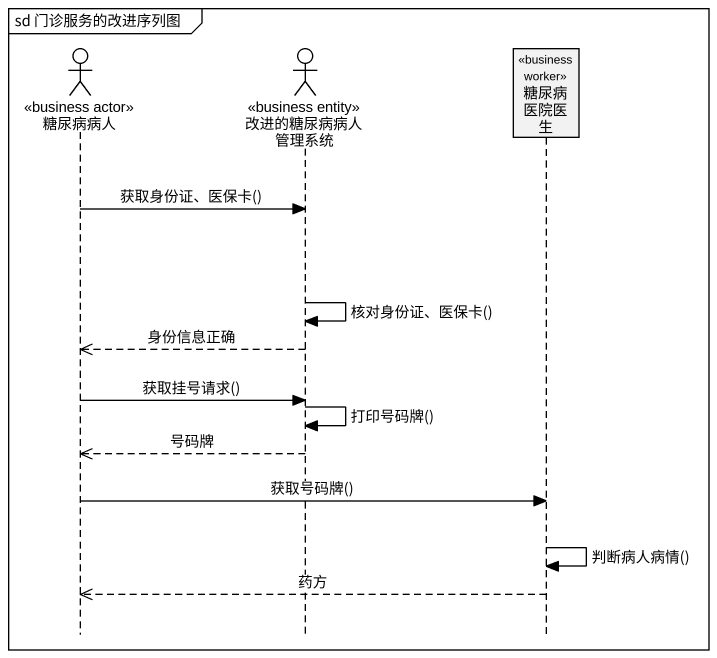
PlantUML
@startuml
mainframe sd 门诊服务的改进序列图
hide footbox
actor 糖尿病病人 <<business actor>>
actor 改进的糖尿病病人管理系统 <<business entity>>
participant 糖尿病医院医生 <<business worker>>

糖尿病病人 -> 改进的糖尿病病人管理系统 : 获取身份证、医保卡()
改进的糖尿病病人管理系统 -> 改进的糖尿病病人管理系统 : 核对身份证、医保卡()
改进的糖尿病病人管理系统 -->> 糖尿病病人 : 身份信息正确
糖尿病病人 -> 改进的糖尿病病人管理系统 : 获取挂号请求()
改进的糖尿病病人管理系统 -> 改进的糖尿病病人管理系统 : 打印号码牌()
改进的糖尿病病人管理系统 -->> 糖尿病病人 : 号码牌
糖尿病病人 -> 糖尿病医院医生 : 获取号码牌()
糖尿病医院医生 -> 糖尿病医院医生 : 判断病人病情()
糖尿病医院医生 -->> 糖尿病病人 : 药方
@enduml
